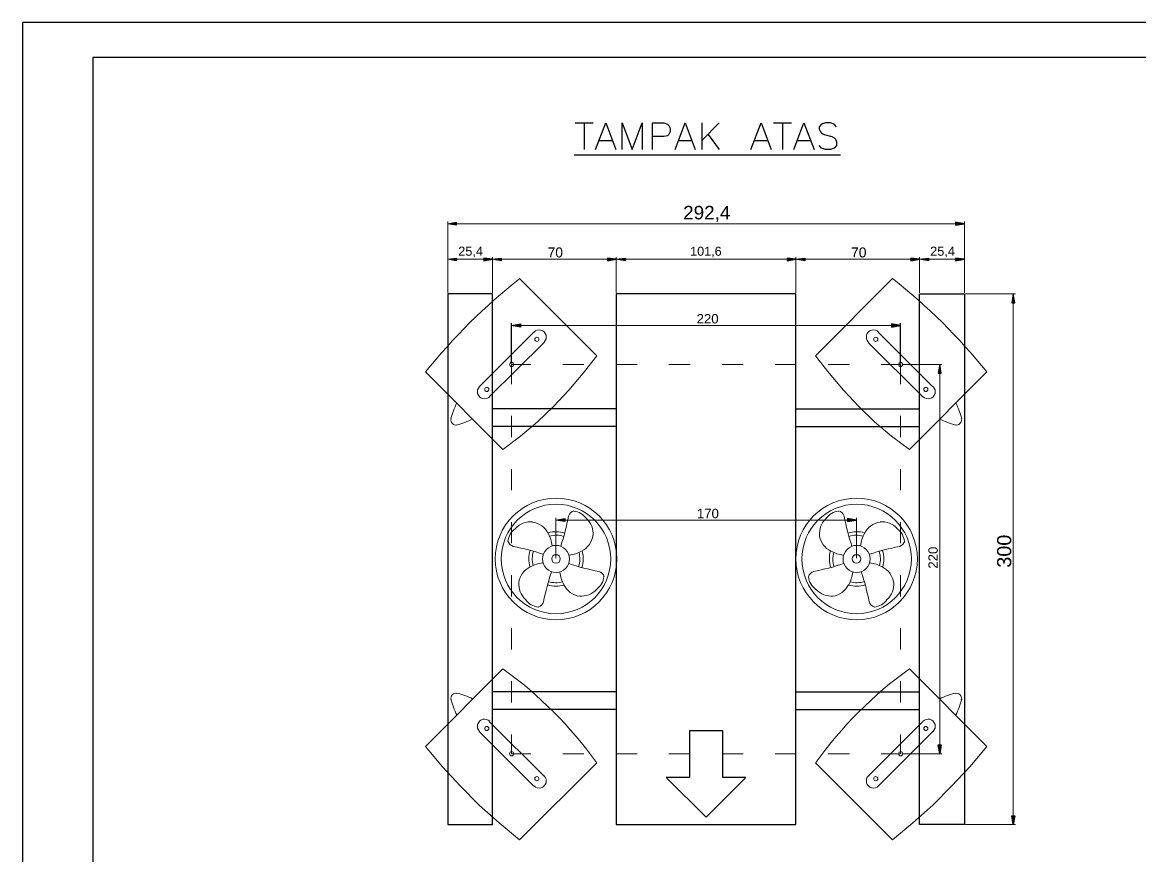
# Model space of a CAD drawing. Header units: millimetres. Extents: x 0 to 296, y 0 to 210.
# Drawn here: x 0 to 148.2, y 99.5 to 209.9 of the extents above; entities that cross this region are included whole.
import ezdxf

# ---------------------------------------------------------------- set-up
doc = ezdxf.new("R2010")
doc.units = ezdxf.units.MM
doc.styles.add('Arial$001H0', font='arial.ttf')

msp = doc.modelspace()

# ---------------------------------------------------------------- hatches: boundary and pattern name
at = {"true_color": 0xa953a0}
for points in [[(57.57, 183.43), (57.57, 183.05), (56.43, 183.22)], [(123.82, 183.43), (123.82, 183.05), (125.01, 183.22)], [(57.57, 178.69), (57.57, 178.31), (56.43, 178.52)], [(61.21, 178.69), (61.21, 178.31), (62.36, 178.52)], [(63.54, 178.69), (63.54, 178.31), (62.36, 178.52)], [(77.64, 178.69), (77.64, 178.31), (78.78, 178.52)], [(79.97, 178.69), (79.97, 178.31), (78.78, 178.52)], [(101.47, 178.69), (101.47, 178.31), (102.62, 178.52)], [(103.8, 178.69), (103.8, 178.31), (102.62, 178.52)], [(117.86, 178.69), (117.86, 178.31), (119.04, 178.52)], [(120.23, 178.69), (120.23, 178.31), (119.04, 178.52)], [(123.82, 178.69), (123.82, 178.31), (125.01, 178.52)], [(131.28, 172.76), (131.66, 172.76), (131.44, 173.95)], [(66.08, 169.97), (66.08, 169.54), (64.9, 169.76)], [(115.32, 169.97), (115.32, 169.54), (116.5, 169.76)], [(121.5, 163.41), (121.88, 163.41), (121.71, 164.55)], [(71.97, 144.14), (71.97, 143.76), (70.78, 143.93)], [(109.47, 144.14), (109.47, 143.76), (110.66, 143.93)], [(121.5, 114.13), (121.88, 114.13), (121.71, 112.95)], [(131.28, 104.73), (131.66, 104.73), (131.44, 103.59)]]:
    msp.add_hatch(color=215, dxfattribs=at).paths.add_polyline_path(points)

# ---------------------------------------------------------------- linework, layer by layer
at = {"color": 7, "linetype": 'Continuous', "lineweight": 30, "true_color": 0x000007}
for p, q in [((73.36, 196.6), (75.73, 196.6)), ((74.55, 196.6), (74.55, 193.08)), ((90.13, 196.6), (90.13, 193.08)), ((92.46, 196.6), (90.13, 194.27)), ((99.65, 196.6), (102.02, 196.6)), ((100.84, 196.6), (100.84, 193.08)), ((76.54, 194.27), (78.23, 194.27)), ((87.12, 194.27), (88.77, 194.27)), ((90.97, 195.07), (92.46, 193.08)), ((97.15, 194.27), (98.85, 194.27)), ((102.87, 194.27), (104.52, 194.27)), ((73.19, 192.36), (108.54, 192.36)), ((78.78, 158.71), (62.36, 158.71)), ((102.62, 158.71), (119.04, 158.71)), ((78.78, 156.34), (62.36, 156.34)), ((102.62, 156.34), (119.04, 156.34)), ((78.78, 121.16), (62.36, 121.16)), ((102.62, 121.16), (119.04, 121.16)), ((78.78, 118.83), (62.36, 118.83)), ((102.62, 118.83), (119.04, 118.83))]:
    msp.add_line(p, q, dxfattribs=at)
at = {"color": 215, "linetype": 'Continuous', "lineweight": 5, "true_color": 0xa953a0}
for p, q in [((123.82, 183.22), (57.57, 183.22)), ((61.21, 178.52), (57.57, 178.52)), ((77.64, 178.52), (63.54, 178.52)), ((101.47, 178.52), (79.97, 178.52)), ((117.86, 178.52), (103.8, 178.52)), ((123.82, 178.52), (120.23, 178.52)), ((125.14, 173.95), (131.74, 173.95)), ((131.44, 172.76), (131.44, 104.73)), ((115.32, 169.76), (66.08, 169.76)), ((116.67, 164.55), (122, 164.55)), ((121.71, 163.41), (121.71, 114.13)), ((70.78, 138.9), (70.78, 144.23)), ((109.47, 143.93), (71.97, 143.93)), ((110.66, 138.9), (110.66, 144.23)), ((116.67, 112.95), (122, 112.95)), ((125.14, 103.59), (131.74, 103.59))]:
    msp.add_line(p, q, dxfattribs=at)
at = {"color": 215, "linetype": 'Continuous', "lineweight": -2, "true_color": 0xa953a0}
for p, q in [((64.9, 164.72), (64.9, 170.05)), ((116.5, 164.72), (116.5, 170.05))]:
    msp.add_line(p, q, dxfattribs=at)
at = {"color": 86, "linetype": 'Continuous', "lineweight": 20, "true_color": 0x000056}
for p, q in [((67.86, 168.87), (60.62, 161.59)), ((61.93, 160.27), (69.21, 167.51)), ((119.46, 160.27), (112.23, 167.51)), ((113.54, 168.87), (120.78, 161.59)), ((61.93, 117.26), (69.21, 109.98)), ((119.46, 117.26), (112.23, 109.98)), ((67.86, 108.67), (60.62, 115.91)), ((113.54, 108.67), (120.78, 115.91))]:
    msp.add_line(p, q, dxfattribs=at)
at = {"color": 1, "linetype": 'Continuous', "lineweight": 9, "true_color": 0x000001}
for p, q in [((74.51, 164.55), (71.71, 164.55)), ((81.58, 164.55), (78.74, 164.55)), ((88.6, 164.55), (85.77, 164.55)), ((95.63, 164.55), (92.84, 164.55)), ((102.66, 164.55), (99.86, 164.55)), ((109.73, 164.55), (106.89, 164.55)), ((64.9, 157.78), (64.9, 154.94)), ((116.5, 154.94), (116.5, 157.78)), ((64.9, 150.71), (64.9, 147.91)), ((116.5, 147.91), (116.5, 150.71)), ((64.9, 143.68), (64.9, 140.89)), ((116.5, 140.89), (116.5, 143.68)), ((64.9, 136.65), (64.9, 133.82)), ((116.5, 133.82), (116.5, 136.65)), ((64.9, 129.62), (64.9, 126.79)), ((116.5, 126.79), (116.5, 129.62)), ((64.9, 122.6), (64.9, 119.76)), ((116.5, 119.76), (116.5, 122.6)), ((71.71, 112.95), (74.51, 112.95)), ((78.74, 112.95), (81.58, 112.95)), ((85.77, 112.95), (88.6, 112.95)), ((92.84, 112.95), (95.63, 112.95)), ((99.86, 112.95), (102.66, 112.95)), ((106.89, 112.95), (109.73, 112.95))]:
    msp.add_line(p, q, dxfattribs=at)
at = {"color": 7, "linetype": 'Continuous', "lineweight": 30, "true_color": 0x000007}
for points in [[(295.91, 0), (295.91, 209.93), (0, 209.93), (0, 0)], [(291.25, 4.66), (291.25, 205.27), (9.36, 205.27), (9.36, 4.66)], [(56.43, 173.95), (56.43, 103.59), (62.36, 103.59), (62.36, 173.95)], [(78.78, 173.95), (78.78, 103.59), (102.62, 103.59), (102.62, 173.95)], [(125.01, 173.95), (125.01, 103.59), (119.04, 103.59), (119.04, 173.95)]]:
    msp.add_lwpolyline(points, close=True, dxfattribs=at)
for points in [[(76.03, 193.08), (77.39, 196.6), (78.74, 193.08)], [(79.59, 193.08), (79.59, 196.6), (80.9, 193.08), (82.25, 196.6), (82.25, 193.08)], [(83.61, 193.08), (83.61, 196.6), (85.09, 196.6), (85.6, 196.43), (85.77, 196.26), (85.94, 195.92), (85.94, 195.41), (85.77, 195.07), (85.6, 194.9), (85.09, 194.78), (83.61, 194.78)], [(86.61, 193.08), (87.93, 196.6), (89.28, 193.08)], [(96.65, 193.08), (98, 196.6), (99.36, 193.08)], [(102.36, 193.08), (103.67, 196.6), (105.03, 193.08)], [(108.03, 196.09), (107.7, 196.43), (107.23, 196.6), (106.55, 196.6), (106.04, 196.43), (105.71, 196.09), (105.71, 195.75), (105.88, 195.41), (106.04, 195.24), (106.38, 195.07), (107.4, 194.78), (107.7, 194.61), (107.87, 194.44), (108.03, 194.1), (108.03, 193.59), (107.7, 193.25), (107.23, 193.08), (106.55, 193.08), (106.04, 193.25), (105.71, 193.59)]]:
    msp.add_lwpolyline(points, dxfattribs=at)
at = {"color": 215, "linetype": 'Continuous', "lineweight": 5, "true_color": 0xa953a0}
for points in [[(56.43, 178.82), (56.43, 174.07), (56.43, 183.51)], [(125.01, 178.82), (125.01, 174.07), (125.01, 183.51)]]:
    msp.add_lwpolyline(points, dxfattribs=at)
at = {"color": 215, "linetype": 'Continuous', "lineweight": -2, "true_color": 0xa953a0}
for points in [[(57.57, 183.43), (57.57, 183.05), (56.43, 183.22)], [(123.82, 183.43), (123.82, 183.05), (125.01, 183.22)], [(57.57, 178.69), (57.57, 178.31), (56.43, 178.52)], [(61.21, 178.69), (61.21, 178.31), (62.36, 178.52)], [(63.54, 178.69), (63.54, 178.31), (62.36, 178.52)], [(77.64, 178.69), (77.64, 178.31), (78.78, 178.52)], [(79.97, 178.69), (79.97, 178.31), (78.78, 178.52)], [(101.47, 178.69), (101.47, 178.31), (102.62, 178.52)], [(103.8, 178.69), (103.8, 178.31), (102.62, 178.52)], [(117.86, 178.69), (117.86, 178.31), (119.04, 178.52)], [(120.23, 178.69), (120.23, 178.31), (119.04, 178.52)], [(123.82, 178.69), (123.82, 178.31), (125.01, 178.52)], [(131.28, 172.76), (131.66, 172.76), (131.44, 173.95)], [(66.08, 169.97), (66.08, 169.54), (64.9, 169.76)], [(115.32, 169.97), (115.32, 169.54), (116.5, 169.76)], [(121.5, 163.41), (121.88, 163.41), (121.71, 164.55)], [(71.97, 144.14), (71.97, 143.76), (70.78, 143.93)], [(109.47, 144.14), (109.47, 143.76), (110.66, 143.93)], [(121.5, 114.13), (121.88, 114.13), (121.71, 112.95)], [(131.28, 104.73), (131.66, 104.73), (131.44, 103.59)]]:
    msp.add_lwpolyline(points, close=True, dxfattribs=at)
at = {"color": 215, "linetype": 'Continuous', "lineweight": 5, "true_color": 0xa953a0}
for points in [[(62.36, 174.07), (62.36, 178.82)], [(78.78, 174.07), (78.78, 178.82)], [(102.62, 174.07), (102.62, 178.82)], [(119.04, 174.07), (119.04, 178.82)]]:
    msp.add_lwpolyline(points, close=True, dxfattribs=at)
at = {"color": 86, "linetype": 'Continuous', "lineweight": 20, "true_color": 0x000056}
for points in [[(53.47, 163.58), (63.75, 153.29), (66.08, 155.07), (68.33, 156.97), (70.48, 159), (72.52, 161.16), (74.42, 163.41), (76.2, 165.73), (65.96, 175.98)], [(127.97, 163.58), (117.69, 153.29), (115.32, 155.07), (113.07, 156.97), (110.96, 159), (108.92, 161.16), (107.02, 163.41), (105.24, 165.73), (115.44, 175.98)], [(76.2, 111.76), (65.96, 101.56), (63.25, 103.8), (60.62, 106.17), (58.12, 108.67), (55.75, 111.25), (53.47, 113.92), (63.75, 124.21)], [(105.24, 111.76), (115.44, 101.56), (118.15, 103.8), (120.78, 106.17), (123.27, 108.67), (125.69, 111.25), (127.97, 113.92), (117.69, 124.21)]]:
    msp.add_lwpolyline(points, dxfattribs=at)
at = {"color": 1, "linetype": 'Continuous', "lineweight": 9, "true_color": 0x000001}
for points in [[(67.48, 164.55), (64.9, 164.55), (64.9, 161.97)], [(116.5, 161.97), (116.5, 164.55), (113.92, 164.55)], [(113.92, 112.95), (116.5, 112.95), (116.5, 115.53)]]:
    msp.add_lwpolyline(points, dxfattribs=at)
at = {"color": 252, "linetype": 'Continuous', "lineweight": 30, "true_color": 0x939598}
msp.add_lwpolyline([(95.97, 109.81), (92.92, 109.81), (92.92, 115.99), (88.52, 115.99), (88.52, 109.81), (85.43, 109.81), (90.72, 104.56)], close=True, dxfattribs=at)
at = {"color": 1, "linetype": 'Continuous', "lineweight": 9}
msp.add_lwpolyline([(64.9, 115.53), (64.9, 112.95), (67.48, 112.95)], dxfattribs=at)
at = {"color": 86, "linetype": 'Continuous', "lineweight": 20, "true_color": 0x000056}
for points in [[(65.99, 175.96), (61.37, 172.32), (57.17, 168.16), (53.48, 163.58)], [(127.96, 163.58), (124.27, 168.16), (120.07, 172.32), (115.45, 175.96)], [(57.64, 159.47), (57.31, 158.8), (57.05, 158.11), (56.86, 157.39)], [(124.62, 157.39), (124.43, 158.11), (124.17, 158.8), (123.84, 159.47)], [(57.65, 156.55), (58.37, 156.75), (59.06, 157.01), (59.73, 157.34)], [(121.71, 157.34), (122.38, 157.01), (123.07, 156.75), (123.79, 156.55)], [(71.42, 140.49), (71.85, 141.79), (72.2, 143.12), (72.46, 144.47)], [(73.16, 145.17), (72.82, 145.07), (72.56, 144.81), (72.47, 144.48)], [(74.84, 144.14), (74.43, 144.7), (73.82, 145.06), (73.14, 145.14)], [(75.73, 141.91), (75.79, 142.75), (75.47, 143.58), (74.86, 144.16)], [(106.62, 144.16), (106.01, 143.58), (105.69, 142.75), (105.76, 141.91)], [(108.3, 145.14), (107.62, 145.06), (107.01, 144.7), (106.6, 144.14)], [(109.01, 144.48), (108.92, 144.81), (108.66, 145.07), (108.32, 145.17)], [(109.02, 144.47), (109.29, 143.12), (109.63, 141.79), (110.06, 140.49)], [(65.41, 142.82), (64.85, 142.42), (64.49, 141.81), (64.41, 141.13)], [(67.68, 143.71), (66.84, 143.78), (66.01, 143.46), (65.44, 142.85)], [(69.77, 142.16), (69.36, 142.98), (68.58, 143.55), (67.68, 143.69)], [(71.93, 142.23), (71.22, 142.46), (70.45, 142.47), (69.74, 142.25)], [(111.75, 142.25), (111.03, 142.47), (110.27, 142.46), (109.56, 142.23)], [(113.8, 143.69), (112.9, 143.55), (112.12, 142.98), (111.72, 142.16)], [(116.05, 142.85), (115.47, 143.46), (114.64, 143.78), (113.8, 143.71)], [(117.03, 141.13), (116.95, 141.81), (116.59, 142.42), (116.03, 142.82)], [(64.43, 141.15), (64.52, 140.81), (64.78, 140.55), (65.12, 140.46)], [(70.3, 140.54), (70.22, 141.12), (70.04, 141.68), (69.77, 142.2)], [(71.8, 141.78), (71.2, 141.98), (70.55, 142), (69.94, 141.82)], [(74.18, 139.83), (74.99, 140.23), (75.56, 141.01), (75.7, 141.91)], [(105.74, 141.91), (105.88, 141.01), (106.45, 140.23), (107.27, 139.83)], [(111.54, 141.82), (110.93, 142), (110.28, 141.98), (109.68, 141.78)], [(111.72, 142.2), (111.45, 141.68), (111.27, 141.12), (111.18, 140.54)], [(116.37, 140.46), (116.7, 140.55), (116.96, 140.81), (117.06, 141.15)], [(69.11, 139.41), (67.8, 139.84), (66.47, 140.18), (65.12, 140.45)], [(67.36, 139.91), (67.13, 139.2), (67.12, 138.44), (67.34, 137.72)], [(67.81, 139.79), (67.61, 139.19), (67.6, 138.54), (67.77, 137.93)], [(72.55, 139.29), (73.13, 139.38), (73.69, 139.56), (74.21, 139.82)], [(73.79, 137.79), (74, 138.39), (74.01, 139.04), (73.84, 139.65)], [(74.24, 137.67), (74.48, 138.38), (74.48, 139.14), (74.26, 139.85)], [(107.22, 139.85), (107, 139.14), (107.01, 138.38), (107.24, 137.67)], [(107.27, 139.82), (107.79, 139.56), (108.35, 139.38), (108.93, 139.29)], [(107.65, 139.65), (107.47, 139.04), (107.49, 138.39), (107.69, 137.79)], [(116.36, 140.45), (115.01, 140.18), (113.68, 139.84), (112.38, 139.41)], [(113.71, 137.93), (113.89, 138.54), (113.87, 139.19), (113.67, 139.79)], [(114.14, 137.72), (114.36, 138.44), (114.35, 139.2), (114.12, 139.91)], [(69.05, 138.29), (68.47, 138.2), (67.91, 138.02), (67.39, 137.75)], [(72.5, 138.17), (73.8, 137.74), (75.13, 137.39), (76.48, 137.13)], [(104.96, 137.13), (106.31, 137.39), (107.64, 137.74), (108.94, 138.17)], [(114.09, 137.75), (113.57, 138.02), (113.01, 138.2), (112.43, 138.29)], [(67.39, 137.75), (66.57, 137.35), (66, 136.57), (65.86, 135.67)], [(70.19, 137.09), (69.76, 135.79), (69.41, 134.46), (69.14, 133.11)], [(71.3, 137.04), (71.39, 136.46), (71.57, 135.9), (71.84, 135.38)], [(76.15, 134.76), (76.71, 135.16), (77.07, 135.77), (77.15, 136.45)], [(77.18, 136.43), (77.09, 136.77), (76.82, 137.03), (76.49, 137.12)], [(104.29, 136.45), (104.37, 135.77), (104.73, 135.16), (105.29, 134.76)], [(105, 137.12), (104.66, 137.03), (104.4, 136.77), (104.3, 136.43)], [(109.65, 135.38), (109.91, 135.9), (110.09, 136.46), (110.18, 137.04)], [(112.34, 133.11), (112.08, 134.46), (111.73, 135.79), (111.3, 137.09)], [(115.58, 135.67), (115.44, 136.57), (114.87, 137.35), (114.05, 137.75)], [(65.88, 135.67), (65.81, 134.83), (66.13, 134), (66.75, 133.42)], [(69.68, 135.35), (70.39, 135.12), (71.15, 135.11), (71.87, 135.33)], [(69.8, 135.8), (70.41, 135.6), (71.05, 135.58), (71.67, 135.76)], [(71.84, 135.37), (72.25, 134.56), (73.02, 133.99), (73.92, 133.85)], [(107.52, 133.85), (108.42, 133.99), (109.19, 134.56), (109.6, 135.37)], [(109.62, 135.33), (110.33, 135.11), (111.09, 135.12), (111.8, 135.35)], [(109.82, 135.76), (110.43, 135.58), (111.08, 135.6), (111.68, 135.8)], [(114.74, 133.42), (115.35, 134), (115.67, 134.83), (115.6, 135.67)], [(73.92, 133.87), (74.77, 133.8), (75.59, 134.12), (76.17, 134.73)], [(105.31, 134.73), (105.89, 134.12), (106.72, 133.8), (107.56, 133.87)], [(66.77, 133.4), (67.17, 132.84), (67.78, 132.48), (68.46, 132.4)], [(68.44, 132.41), (68.78, 132.51), (69.04, 132.77), (69.14, 133.1)], [(112.35, 133.1), (112.44, 132.77), (112.7, 132.51), (113.04, 132.41)], [(113.02, 132.4), (113.7, 132.48), (114.31, 132.84), (114.71, 133.4)], [(76.18, 111.79), (72.74, 116.59), (68.54, 120.79), (63.75, 124.23)], [(117.69, 124.23), (112.9, 120.79), (108.7, 116.59), (105.26, 111.79)], [(56.86, 120.19), (57.05, 119.47), (57.31, 118.78), (57.64, 118.11)], [(59.73, 120.24), (59.06, 120.57), (58.37, 120.83), (57.65, 121.02)], [(123.79, 121.02), (123.07, 120.83), (122.38, 120.57), (121.71, 120.24)], [(123.84, 118.11), (124.17, 118.78), (124.43, 119.47), (124.62, 120.19)]]:
    msp.add_open_spline(points, degree=3, dxfattribs=at)
for points, knots in [([(69.23, 167.54), (69.47, 167.78), (69.57, 168.13), (69.48, 168.46), (69.39, 168.79), (69.13, 169.04), (68.8, 169.13), (68.48, 169.22), (68.12, 169.12), (67.88, 168.88)], [0, 0, 0, 0, 1, 1, 1, 2, 2, 2, 3, 3, 3, 3]), ([(113.6, 168.88), (113.36, 169.12), (113.01, 169.22), (112.68, 169.13), (112.35, 169.04), (112.09, 168.79), (112, 168.46), (111.92, 168.13), (112.01, 167.78), (112.25, 167.54)], [0, 0, 0, 0, 1, 1, 1, 2, 2, 2, 3, 3, 3, 3]), ([(68.07, 168.11), (67.96, 168), (67.96, 167.83), (68.07, 167.72), (68.18, 167.61), (68.35, 167.61), (68.46, 167.72), (68.56, 167.83), (68.56, 168), (68.46, 168.11), (68.35, 168.22), (68.18, 168.22), (68.07, 168.11)], [0, 0, 0, 0, 1, 1, 1, 2, 2, 2, 3, 3, 3, 4, 4, 4, 4]), ([(113.03, 167.72), (113.13, 167.61), (113.31, 167.61), (113.42, 167.72), (113.52, 167.83), (113.52, 168), (113.42, 168.11), (113.31, 168.22), (113.13, 168.22), (113.03, 168.11), (112.92, 168), (112.92, 167.83), (113.03, 167.72)], [0, 0, 0, 0, 1, 1, 1, 2, 2, 2, 3, 3, 3, 4, 4, 4, 4]), ([(64.72, 164.77), (64.62, 164.66), (64.62, 164.48), (64.72, 164.38), (64.83, 164.27), (65.01, 164.27), (65.11, 164.38), (65.22, 164.48), (65.22, 164.66), (65.11, 164.77), (65.01, 164.87), (64.83, 164.87), (64.72, 164.77)], [0, 0, 0, 0, 1, 1, 1, 2, 2, 2, 3, 3, 3, 4, 4, 4, 4]), ([(116.33, 164.38), (116.44, 164.27), (116.61, 164.27), (116.72, 164.38), (116.82, 164.48), (116.82, 164.66), (116.72, 164.77), (116.61, 164.87), (116.44, 164.87), (116.33, 164.77), (116.22, 164.66), (116.22, 164.48), (116.33, 164.38)], [0, 0, 0, 0, 1, 1, 1, 2, 2, 2, 3, 3, 3, 4, 4, 4, 4]), ([(60.65, 161.65), (60.41, 161.41), (60.31, 161.06), (60.4, 160.73), (60.49, 160.4), (60.74, 160.14), (61.07, 160.05), (61.4, 159.96), (61.75, 160.06), (62, 160.3)], [0, 0, 0, 0, 1, 1, 1, 2, 2, 2, 3, 3, 3, 3]), ([(119.49, 160.3), (119.73, 160.06), (120.08, 159.96), (120.41, 160.05), (120.74, 160.14), (121, 160.4), (121.08, 160.73), (121.17, 161.06), (121.08, 161.41), (120.83, 161.65)], [0, 0, 0, 0, 1, 1, 1, 2, 2, 2, 3, 3, 3, 3]), ([(61.42, 161.46), (61.31, 161.36), (61.31, 161.18), (61.42, 161.07), (61.53, 160.97), (61.7, 160.97), (61.81, 161.07), (61.92, 161.18), (61.92, 161.36), (61.81, 161.46), (61.7, 161.57), (61.53, 161.57), (61.42, 161.46)], [0, 0, 0, 0, 1, 1, 1, 2, 2, 2, 3, 3, 3, 4, 4, 4, 4]), ([(119.67, 161.07), (119.78, 160.97), (119.95, 160.97), (120.06, 161.07), (120.17, 161.18), (120.17, 161.36), (120.06, 161.46), (119.95, 161.57), (119.78, 161.57), (119.67, 161.46), (119.56, 161.36), (119.56, 161.18), (119.67, 161.07)], [0, 0, 0, 0, 1, 1, 1, 2, 2, 2, 3, 3, 3, 4, 4, 4, 4]), ([(56.87, 157.36), (56.82, 157.14), (56.88, 156.9), (57.05, 156.74), (57.21, 156.58), (57.44, 156.51), (57.66, 156.57)], [0, 0, 0, 0, 1, 1, 1, 2, 2, 2, 2]), ([(123.78, 156.57), (124, 156.51), (124.23, 156.58), (124.39, 156.74), (124.56, 156.9), (124.62, 157.14), (124.57, 157.36)], [0, 0, 0, 0, 1, 1, 1, 2, 2, 2, 2]), ([(78.87, 138.79), (78.87, 143.24), (75.26, 146.85), (70.8, 146.85), (66.35, 146.85), (62.74, 143.24), (62.74, 138.79), (62.74, 134.34), (66.35, 130.73), (70.8, 130.73), (75.26, 130.73), (78.87, 134.34), (78.87, 138.79)], [0, 0, 0, 0, 1, 1, 1, 2, 2, 2, 3, 3, 3, 4, 4, 4, 4]), ([(118.74, 138.79), (118.74, 143.24), (115.13, 146.85), (110.68, 146.85), (106.23, 146.85), (102.62, 143.24), (102.62, 138.79), (102.62, 134.34), (106.23, 130.73), (110.68, 130.73), (115.13, 130.73), (118.74, 134.34), (118.74, 138.79)], [0, 0, 0, 0, 1, 1, 1, 2, 2, 2, 3, 3, 3, 4, 4, 4, 4]), ([(78.06, 138.79), (78.06, 142.8), (74.81, 146.05), (70.8, 146.05), (66.79, 146.05), (63.54, 142.8), (63.54, 138.79), (63.54, 134.78), (66.79, 131.53), (70.8, 131.53), (74.81, 131.53), (78.06, 134.78), (78.06, 138.79)], [0, 0, 0, 0, 1, 1, 1, 2, 2, 2, 3, 3, 3, 4, 4, 4, 4]), ([(117.94, 138.79), (117.94, 142.8), (114.69, 146.05), (110.68, 146.05), (106.67, 146.05), (103.42, 142.8), (103.42, 138.79), (103.42, 134.78), (106.67, 131.53), (110.68, 131.53), (114.69, 131.53), (117.94, 134.78), (117.94, 138.79)], [0, 0, 0, 0, 1, 1, 1, 2, 2, 2, 3, 3, 3, 4, 4, 4, 4]), ([(72.6, 138.79), (72.6, 139.78), (71.8, 140.59), (70.8, 140.59), (69.81, 140.59), (69, 139.78), (69, 138.79), (69, 137.8), (69.81, 136.99), (70.8, 136.99), (71.8, 136.99), (72.6, 137.8), (72.6, 138.79)], [0, 0, 0, 0, 1, 1, 1, 2, 2, 2, 3, 3, 3, 4, 4, 4, 4]), ([(71.37, 138.79), (71.37, 139.11), (71.12, 139.36), (70.8, 139.36), (70.49, 139.36), (70.23, 139.11), (70.23, 138.79), (70.23, 138.47), (70.49, 138.22), (70.8, 138.22), (71.12, 138.22), (71.37, 138.47), (71.37, 138.79)], [0, 0, 0, 0, 1, 1, 1, 2, 2, 2, 3, 3, 3, 4, 4, 4, 4]), ([(112.48, 138.79), (112.48, 139.78), (111.67, 140.59), (110.68, 140.59), (109.69, 140.59), (108.88, 139.78), (108.88, 138.79), (108.88, 137.8), (109.69, 136.99), (110.68, 136.99), (111.67, 136.99), (112.48, 137.8), (112.48, 138.79)], [0, 0, 0, 0, 1, 1, 1, 2, 2, 2, 3, 3, 3, 4, 4, 4, 4]), ([(111.25, 138.79), (111.25, 139.11), (111, 139.36), (110.68, 139.36), (110.36, 139.36), (110.11, 139.11), (110.11, 138.79), (110.11, 138.47), (110.36, 138.22), (110.68, 138.22), (111, 138.22), (111.25, 138.47), (111.25, 138.79)], [0, 0, 0, 0, 1, 1, 1, 2, 2, 2, 3, 3, 3, 4, 4, 4, 4]), ([(57.66, 120.97), (57.44, 121.02), (57.21, 120.96), (57.05, 120.8), (56.88, 120.63), (56.82, 120.4), (56.87, 120.18)], [0, 0, 0, 0, 1, 1, 1, 2, 2, 2, 2]), ([(124.57, 120.18), (124.62, 120.4), (124.56, 120.63), (124.39, 120.8), (124.23, 120.96), (124, 121.02), (123.78, 120.97)], [0, 0, 0, 0, 1, 1, 1, 2, 2, 2, 2]), ([(62, 117.28), (61.75, 117.52), (61.4, 117.62), (61.07, 117.53), (60.74, 117.44), (60.49, 117.18), (60.4, 116.85), (60.31, 116.52), (60.41, 116.17), (60.65, 115.93)], [0, 0, 0, 0, 1, 1, 1, 2, 2, 2, 3, 3, 3, 3]), ([(120.83, 115.93), (121.08, 116.17), (121.17, 116.52), (121.08, 116.85), (121, 117.18), (120.74, 117.44), (120.41, 117.53), (120.08, 117.62), (119.73, 117.52), (119.49, 117.28)], [0, 0, 0, 0, 1, 1, 1, 2, 2, 2, 3, 3, 3, 3]), ([(61.81, 116.51), (61.7, 116.61), (61.53, 116.61), (61.42, 116.51), (61.31, 116.4), (61.31, 116.22), (61.42, 116.12), (61.53, 116.01), (61.7, 116.01), (61.81, 116.12), (61.92, 116.22), (61.92, 116.4), (61.81, 116.51)], [0, 0, 0, 0, 1, 1, 1, 2, 2, 2, 3, 3, 3, 4, 4, 4, 4]), ([(120.06, 116.12), (120.17, 116.22), (120.17, 116.4), (120.06, 116.51), (119.95, 116.61), (119.78, 116.61), (119.67, 116.51), (119.56, 116.4), (119.56, 116.22), (119.67, 116.12), (119.78, 116.01), (119.95, 116.01), (120.06, 116.12)], [0, 0, 0, 0, 1, 1, 1, 2, 2, 2, 3, 3, 3, 4, 4, 4, 4]), ([(65.11, 113.16), (65.01, 113.27), (64.83, 113.27), (64.72, 113.16), (64.62, 113.05), (64.62, 112.88), (64.72, 112.77), (64.83, 112.66), (65.01, 112.66), (65.11, 112.77), (65.22, 112.88), (65.22, 113.05), (65.11, 113.16)], [0, 0, 0, 0, 1, 1, 1, 2, 2, 2, 3, 3, 3, 4, 4, 4, 4]), ([(116.72, 112.77), (116.82, 112.88), (116.82, 113.05), (116.72, 113.16), (116.61, 113.27), (116.44, 113.27), (116.33, 113.16), (116.22, 113.05), (116.22, 112.88), (116.33, 112.77), (116.44, 112.66), (116.61, 112.66), (116.72, 112.77)], [0, 0, 0, 0, 1, 1, 1, 2, 2, 2, 3, 3, 3, 4, 4, 4, 4]), ([(67.88, 108.7), (68.12, 108.45), (68.48, 108.36), (68.8, 108.45), (69.13, 108.54), (69.39, 108.79), (69.48, 109.12), (69.57, 109.45), (69.47, 109.8), (69.23, 110.04)], [0, 0, 0, 0, 1, 1, 1, 2, 2, 2, 3, 3, 3, 3]), ([(68.46, 109.86), (68.35, 109.97), (68.18, 109.97), (68.07, 109.86), (67.96, 109.75), (67.96, 109.58), (68.07, 109.47), (68.18, 109.36), (68.35, 109.36), (68.46, 109.47), (68.56, 109.58), (68.56, 109.75), (68.46, 109.86)], [0, 0, 0, 0, 1, 1, 1, 2, 2, 2, 3, 3, 3, 4, 4, 4, 4]), ([(112.25, 110.04), (112.01, 109.8), (111.92, 109.45), (112, 109.12), (112.09, 108.79), (112.35, 108.54), (112.68, 108.45), (113.01, 108.36), (113.36, 108.45), (113.6, 108.7)], [0, 0, 0, 0, 1, 1, 1, 2, 2, 2, 3, 3, 3, 3]), ([(113.42, 109.47), (113.52, 109.58), (113.52, 109.75), (113.42, 109.86), (113.31, 109.97), (113.13, 109.97), (113.03, 109.86), (112.92, 109.75), (112.92, 109.58), (113.03, 109.47), (113.13, 109.36), (113.31, 109.36), (113.42, 109.47)], [0, 0, 0, 0, 1, 1, 1, 2, 2, 2, 3, 3, 3, 4, 4, 4, 4])]:
    msp.add_open_spline(points, degree=3, knots=knots, dxfattribs=at)

# ---------------------------------------------------------------- texts
at = {"color": 215, "true_color": 0xa953a0, "style": 'Arial$001H0'}
for s, height, p in [('292,4', 1.792, (87.67, 183.81)), ('25,4', 1.206, (57.83, 178.99)), ('70', 1.318, (69.68, 178.77)), ('101,6', 1.194, (88.6, 178.99)), ('70', 1.318, (109.94, 178.77)), ('25,4', 1.206, (120.44, 178.99)), ('220', 1.253, (89.45, 170.01)), ('170', 1.253, (89.49, 144.19))]:
    msp.add_text(s, height=height, dxfattribs=at).set_placement(p)
for s, height, p in [('300', 1.879, (131.19, 137.63)), ('220', 1.253, (121.45, 137.5))]:
    msp.add_text(s, height=height, rotation=90, dxfattribs=at).set_placement(p)

doc.saveas('drawing.dxf')
